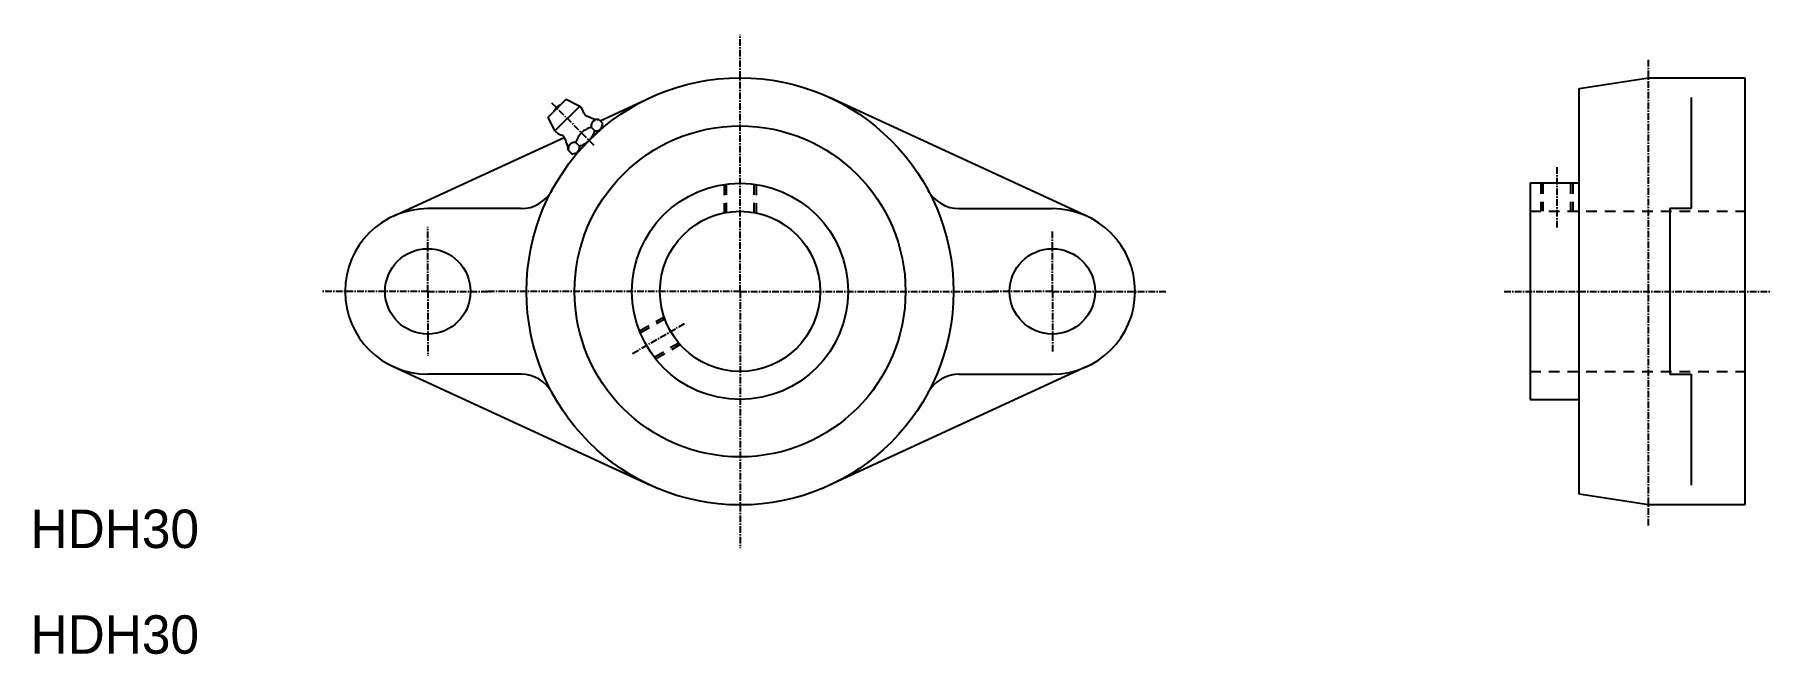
# Model space of a CAD drawing. Extents: x 83 to 408, y 106 to 222.
import ezdxf
from ezdxf.enums import TextEntityAlignment as Align

# ---------------------------------------------------------------- set-up
doc = ezdxf.new("R2010")
doc.units = 0
doc.linetypes.add('CENTER', pattern=[2, 1.25, -0.25, 0.25, -0.25])
doc.linetypes.add('DASHED', pattern=[3.5, 2, -1.5])
doc.layers.get('0').update_dxf_attribs({"linetype": 'CONTINUOUS'})
doc.layers.add('CENTER', color=1, linetype='CENTER')

msp = doc.modelspace()

# ---------------------------------------------------------------- linework, layer by layer
for p, q in [((372.3, 212.36), (385.3, 214.36)), ((372.3, 136.36), (372.3, 212.36)), ((385.3, 214.36), (403.3, 214.36)), ((403.3, 214.36), (403.3, 134.36)), ((188.87, 206.32), (198.35, 210.68)), ((280.09, 188.44), (231.85, 210.68)), ((393.3, 210.68), (393.3, 189.86)), ((150.11, 188.44), (182.16, 203.22)), ((363.1, 194.61), (363.1, 154.11)), ((372.3, 194.61), (363.1, 194.61)), ((174.05, 189.86), (156.6, 189.86)), ((256.15, 189.86), (273.6, 189.86)), ((363.1, 189.36), (363.1, 159.36)), ((389.3, 189.86), (389.3, 158.86)), ((393.3, 189.86), (389.3, 189.86)), ((150.11, 160.29), (198.35, 138.04)), ((280.09, 160.29), (231.85, 138.04)), ((174.05, 158.86), (156.6, 158.86)), ((256.15, 158.86), (273.6, 158.86)), ((389.3, 158.86), (393.3, 158.86)), ((393.3, 158.86), (393.3, 138.04)), ((363.1, 154.11), (372.3, 154.11)), ((385.3, 134.36), (372.3, 136.36)), ((403.3, 134.36), (385.3, 134.36))]:
    msp.add_line(p, q)
at = {"linetype": 'CONTINUOUS'}
for p, q in [((179.12, 206.97), (182.52, 210.36)), ((180.38, 204.43), (185.06, 209.08)), ((182.52, 210.36), (185.06, 209.08)), ((180.38, 204.43), (179.12, 206.97)), ((184.48, 200.32), (189.15, 204.97)), ((187.21, 205.12), (187.88, 204.45)), ((188.64, 206.55), (189.31, 205.88)), ((184.34, 202.26), (185.01, 201.59)), ((186.81, 202.65), (186.81, 202.65)), ((182.91, 200.83), (183.57, 200.16))]:
    msp.add_line(p, q, dxfattribs=at)
at = {"color": 3, "linetype": 'DASHED'}
for p, q in [((212.1, 194.39), (212.1, 189.06)), ((212.5, 194.44), (212.5, 189.14)), ((217.69, 194.44), (217.69, 189.14)), ((218.1, 194.39), (218.1, 189.06)), ((365.1, 194.61), (365.1, 189.36)), ((365.5, 194.61), (365.5, 189.36)), ((370.69, 194.61), (370.69, 189.36)), ((371.1, 194.61), (371.1, 189.36)), ((363.1, 189.36), (403.3, 189.36)), ((196.26, 166.95), (200.87, 169.61)), ((196.41, 166.57), (201.01, 169.22)), ((199, 162.07), (203.6, 164.73)), ((199.26, 161.75), (203.87, 164.41)), ((363.1, 159.36), (403.3, 159.36))]:
    msp.add_line(p, q, dxfattribs=at)
for centre, radius in [((215.1, 174.36), 40), ((215.1, 174.36), 31), ((215.1, 174.36), 20.25), ((215.1, 174.36), 15), ((156.6, 174.36), 8), ((273.6, 174.36), 8)]:
    msp.add_circle(centre, radius)
at = {"linetype": 'CONTINUOUS'}
for centre, radius, start, end in [((182.99, 206.48), 3.2, 119.5056, 150.2632), ((182.72, 206.75), 3.3, 17.8337, 44.8844), ((186.62, 208.01), 0.8, 197.8148, 240.117), ((189.22, 212.52), 6, 240.1161, 264.5469), ((188.82, 199.91), 5.44, 107.1545, 118.3035), ((188.68, 205.27), 1.48, 151.4753, 186.0125), ((188.33, 205.43), 1.1, 119.9258, 149.843), ((188.48, 205.08), 1.48, 83.7563, 118.2935), ((188.19, 205.57), 1.1, 299.9258, 329.843), ((187.84, 205.72), 1.48, 331.4753, 6.0127), ((182.72, 206.75), 3.3, 224.8844, 251.9351), ((181.45, 202.86), 0.8, 29.6518, 71.954), ((176.93, 200.28), 6, 5.2219, 29.6527), ((184.03, 201.14), 1.1, 119.9258, 149.843), ((184.18, 200.79), 1.48, 83.7563, 118.2935), ((189.54, 200.63), 5.45, 151.4653, 162.6101), ((188.25, 201.2), 4.04, 119.9345, 149.8343), ((183.4, 206.8), 5.44, 287.1588, 298.3035), ((183.96, 205.51), 4.04, 299.9345, 329.8343), ((182.67, 206.08), 5.45, 331.4653, 342.6143), ((188.04, 205.92), 1.48, 263.767, 298.2935), ((184.38, 200.99), 1.48, 151.4753, 186.0125), ((183.73, 201.63), 1.48, 263.767, 298.2935), ((183.89, 201.28), 1.1, 299.9258, 329.843), ((183.54, 201.44), 1.48, 331.4753, 6.0127)]:
    msp.add_arc(centre, radius, start, end, dxfattribs=at)
for centre, radius, start, end in [((174.05, 196.5), 6.64, 270, 331.6602), ((256.15, 196.5), 6.64, 208.3398, 270), ((156.6, 174.36), 15.5, 90, 270), ((273.6, 174.36), 15.5, 270, 90), ((174.05, 152.22), 6.64, 28.3398, 90), ((256.15, 152.22), 6.64, 90, 151.6602)]:
    msp.add_arc(centre, radius, start, end)
at = {"layer": 'CENTER', "color": 1, "linetype": 'CENTER'}
for p, q in [((215.1, 174.36), (215.1, 222.44)), ((385.3, 130.48), (385.3, 217.84)), ((187.74, 201.72), (179.84, 209.65)), ((368.1, 197.61), (368.1, 186.36)), ((156.6, 174.36), (156.6, 186.45)), ((273.6, 174.36), (273.6, 185.86)), ((156.6, 174.36), (136.89, 174.36)), ((156.6, 174.36), (156.6, 162.27)), ((156.6, 174.36), (168.69, 174.36)), ((215.1, 174.36), (167.02, 174.36)), ((215.1, 174.36), (215.1, 126.28)), ((215.1, 174.36), (263.18, 174.36)), ((273.6, 174.36), (262.1, 174.36)), ((273.6, 174.36), (273.6, 162.86)), ((273.6, 174.36), (294.87, 174.36)), ((358.27, 174.36), (408.28, 174.36)), ((194.96, 162.74), (204.71, 168.36))]:
    msp.add_line(p, q, dxfattribs=at)

# ---------------------------------------------------------------- texts
for p in [(97.96, 126.29), (97.96, 106.49)]:
    msp.add_text('HDH30', height=7.2).set_placement(p, align=Align.CENTER)

doc.saveas('drawing.dxf')
